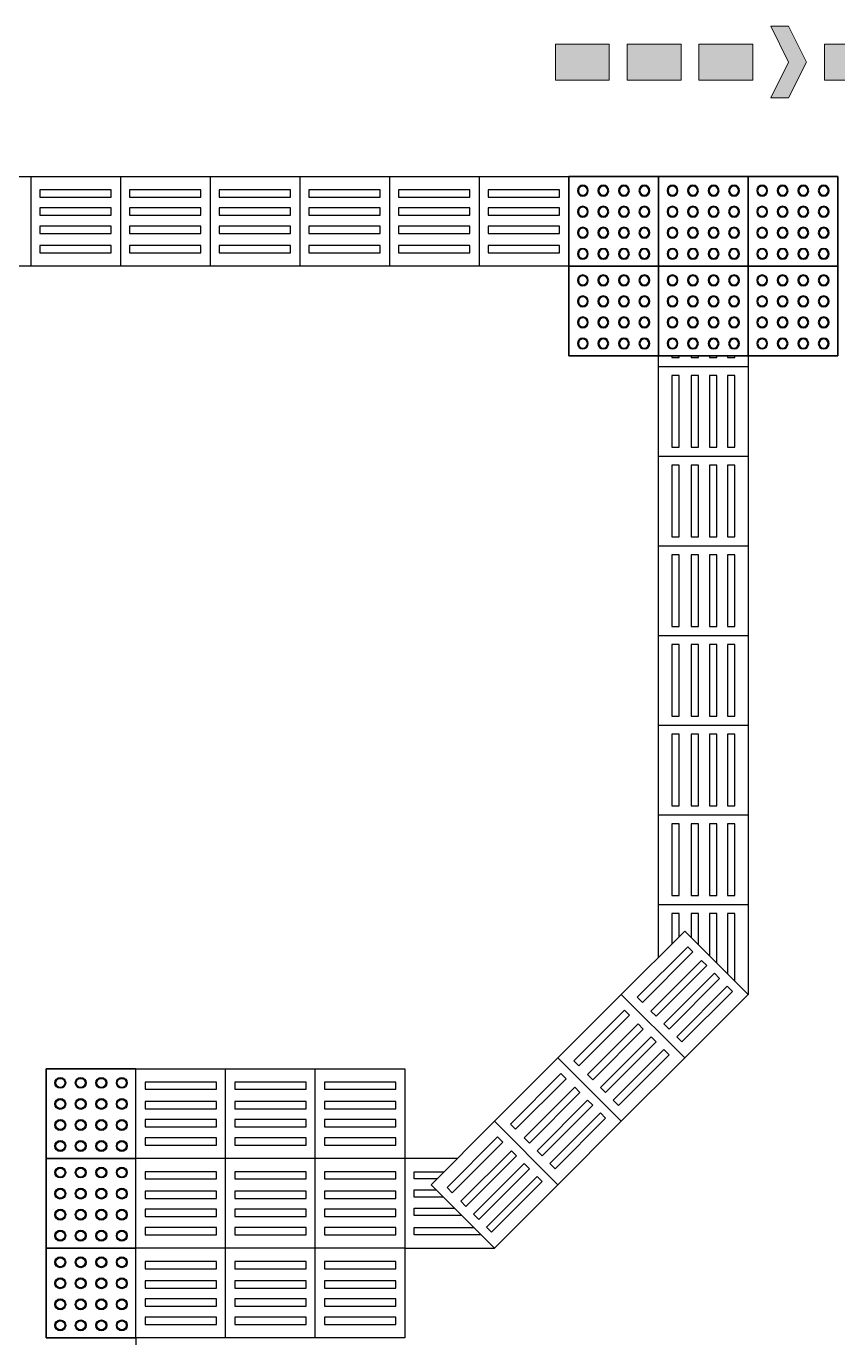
# Model space of a CAD drawing. Header units: metres. Extents: x 341 to 459, y 1341 to 1425.
# Drawn here: x 392.533 to 394.796, y 1374.081 to 1377.737 of the extents above; entities that cross this region are included whole.
import ezdxf
from ezdxf.enums import TextEntityAlignment as Align

# ---------------------------------------------------------------- set-up
doc = ezdxf.new("R2010")
doc.units = ezdxf.units.M
doc.layers.add('INC_EQUIP', color=10, linetype='Continuous', lineweight=20)
doc.layers.add('INC_PLACAS', color=10, linetype='Continuous', lineweight=20)
doc.layers.add('Itens de detalhe', color=7, linetype='Continuous')
doc.layers.add('Notas de texto-1', color=7, linetype='Continuous')
doc.styles.add('ROMANS', font='ROMANS.SHX')

# ---------------------------------------------------------------- blocks, each defined once
blk = doc.blocks.new('piso tatil')
at = {"layer": 'Itens de detalhe', "color": 252, "true_color": 0x939598, "extrusion": (0, 0, -1)}
for p, q in [((-119.5178, 27.6842), (-119.2678, 27.6842)), ((-119.5178, 27.6842), (-119.2678, 27.6842)), ((-119.2678, 27.6842), (-119.0178, 27.6842)), ((-119.2678, 27.6842), (-119.0178, 27.6842)), ((-119.2678, 27.6842), (-119.2678, 27.4342)), ((-119.2678, 27.6842), (-119.2678, 27.4342)), ((-119.0178, 27.6842), (-118.7678, 27.6842)), ((-119.0178, 27.6842), (-118.7678, 27.6842)), ((-119.0178, 27.6842), (-119.0178, 27.4342)), ((-119.0178, 27.6842), (-119.0178, 27.4342)), ((-118.7678, 27.6842), (-118.5178, 27.6842)), ((-118.7678, 27.6842), (-118.5178, 27.6842)), ((-118.7678, 27.6842), (-118.7678, 27.4342)), ((-118.7678, 27.6842), (-118.7678, 27.4342)), ((-118.5178, 27.6842), (-118.2678, 27.6842)), ((-118.5178, 27.6842), (-118.2678, 27.6842)), ((-118.5178, 27.6842), (-118.5178, 27.4342)), ((-118.5178, 27.6842), (-118.5178, 27.4342)), ((-118.2678, 27.6842), (-118.0178, 27.6842)), ((-118.2678, 27.6842), (-118.0178, 27.6842)), ((-118.2678, 27.6842), (-118.2678, 27.4342)), ((-118.2678, 27.6842), (-118.2678, 27.4342)), ((-118.0178, 27.6842), (-117.7678, 27.6842)), ((-118.0178, 27.6842), (-117.7678, 27.6842)), ((-118.0178, 27.6842), (-118.0178, 27.4342)), ((-118.0178, 27.6842), (-118.0178, 27.4342)), ((-117.7678, 27.6842), (-117.5178, 27.6842)), ((-117.7678, 27.4342), (-117.7678, 27.6842)), ((-117.7678, 27.6842), (-117.7678, 27.4342)), ((-117.5178, 27.6842), (-117.7678, 27.6842)), ((-117.5178, 27.6842), (-117.2678, 27.6842)), ((-117.2678, 27.6842), (-117.5178, 27.6842)), ((-117.5178, 27.6842), (-117.5178, 27.4342)), ((-117.5178, 27.4342), (-117.5178, 27.6842)), ((-117.2678, 27.6842), (-117.0178, 27.6842)), ((-117.2678, 27.4342), (-117.2678, 27.6842)), ((-117.2678, 27.6842), (-117.2678, 27.4342)), ((-117.0178, 27.6842), (-117.2678, 27.6842)), ((-117.0178, 27.6842), (-117.0178, 27.4342)), ((-117.0178, 27.4342), (-117.0178, 27.6842)), ((-119.0435, 27.6473), (-119.243, 27.6473)), ((-119.243, 27.6473), (-119.243, 27.6268)), ((-119.0435, 27.6268), (-119.0435, 27.6473)), ((-118.7935, 27.6473), (-118.993, 27.6473)), ((-118.993, 27.6473), (-118.993, 27.6268)), ((-118.7935, 27.6268), (-118.7935, 27.6473)), ((-118.5435, 27.6473), (-118.743, 27.6473)), ((-118.743, 27.6473), (-118.743, 27.6268)), ((-118.5435, 27.6268), (-118.5435, 27.6473)), ((-118.2935, 27.6473), (-118.493, 27.6473)), ((-118.493, 27.6473), (-118.493, 27.6268)), ((-118.2935, 27.6268), (-118.2935, 27.6473)), ((-118.0435, 27.6473), (-118.243, 27.6473)), ((-118.243, 27.6473), (-118.243, 27.6268)), ((-118.0435, 27.6268), (-118.0435, 27.6473)), ((-117.7935, 27.6473), (-117.993, 27.6473)), ((-117.993, 27.6473), (-117.993, 27.6268)), ((-117.7935, 27.6268), (-117.7935, 27.6473)), ((-119.243, 27.6268), (-119.0435, 27.6268)), ((-118.993, 27.6268), (-118.7935, 27.6268)), ((-118.743, 27.6268), (-118.5435, 27.6268)), ((-118.493, 27.6268), (-118.2935, 27.6268)), ((-118.243, 27.6268), (-118.0435, 27.6268)), ((-117.993, 27.6268), (-117.7935, 27.6268)), ((-119.0435, 27.5966), (-119.243, 27.5966)), ((-119.243, 27.5966), (-119.243, 27.5761)), ((-119.243, 27.5761), (-119.0435, 27.5761)), ((-119.0435, 27.5761), (-119.0435, 27.5966)), ((-118.7935, 27.5966), (-118.993, 27.5966)), ((-118.993, 27.5966), (-118.993, 27.5761)), ((-118.993, 27.5761), (-118.7935, 27.5761)), ((-118.7935, 27.5761), (-118.7935, 27.5966)), ((-118.5435, 27.5966), (-118.743, 27.5966)), ((-118.743, 27.5966), (-118.743, 27.5761)), ((-118.743, 27.5761), (-118.5435, 27.5761)), ((-118.5435, 27.5761), (-118.5435, 27.5966)), ((-118.2935, 27.5966), (-118.493, 27.5966)), ((-118.493, 27.5966), (-118.493, 27.5761)), ((-118.493, 27.5761), (-118.2935, 27.5761)), ((-118.2935, 27.5761), (-118.2935, 27.5966)), ((-118.0435, 27.5966), (-118.243, 27.5966)), ((-118.243, 27.5966), (-118.243, 27.5761)), ((-118.243, 27.5761), (-118.0435, 27.5761)), ((-118.0435, 27.5761), (-118.0435, 27.5966)), ((-117.7935, 27.5966), (-117.993, 27.5966)), ((-117.993, 27.5966), (-117.993, 27.5761)), ((-117.993, 27.5761), (-117.7935, 27.5761)), ((-117.7935, 27.5761), (-117.7935, 27.5966)), ((-119.0435, 27.5459), (-119.243, 27.5459)), ((-119.243, 27.5459), (-119.243, 27.5254)), ((-119.0435, 27.5254), (-119.0435, 27.5459)), ((-118.7935, 27.5459), (-118.993, 27.5459)), ((-118.993, 27.5459), (-118.993, 27.5254)), ((-118.7935, 27.5254), (-118.7935, 27.5459)), ((-118.5435, 27.5459), (-118.743, 27.5459)), ((-118.743, 27.5459), (-118.743, 27.5254)), ((-118.5435, 27.5254), (-118.5435, 27.5459)), ((-118.2935, 27.5459), (-118.493, 27.5459)), ((-118.493, 27.5459), (-118.493, 27.5254)), ((-118.2935, 27.5254), (-118.2935, 27.5459)), ((-118.0435, 27.5459), (-118.243, 27.5459)), ((-118.243, 27.5459), (-118.243, 27.5254)), ((-118.0435, 27.5254), (-118.0435, 27.5459)), ((-117.7935, 27.5459), (-117.993, 27.5459)), ((-117.993, 27.5459), (-117.993, 27.5254)), ((-117.7935, 27.5254), (-117.7935, 27.5459)), ((-119.243, 27.5254), (-119.0435, 27.5254)), ((-118.993, 27.5254), (-118.7935, 27.5254)), ((-118.743, 27.5254), (-118.5435, 27.5254)), ((-118.493, 27.5254), (-118.2935, 27.5254)), ((-118.243, 27.5254), (-118.0435, 27.5254)), ((-117.993, 27.5254), (-117.7935, 27.5254)), ((-119.0435, 27.4916), (-119.243, 27.4916)), ((-119.243, 27.4916), (-119.243, 27.4712)), ((-119.243, 27.4712), (-119.0435, 27.4712)), ((-119.0435, 27.4712), (-119.0435, 27.4916)), ((-118.7935, 27.4916), (-118.993, 27.4916)), ((-118.993, 27.4916), (-118.993, 27.4712)), ((-118.993, 27.4712), (-118.7935, 27.4712)), ((-118.7935, 27.4712), (-118.7935, 27.4916)), ((-118.5435, 27.4916), (-118.743, 27.4916)), ((-118.743, 27.4916), (-118.743, 27.4712)), ((-118.743, 27.4712), (-118.5435, 27.4712)), ((-118.5435, 27.4712), (-118.5435, 27.4916)), ((-118.2935, 27.4916), (-118.493, 27.4916)), ((-118.493, 27.4916), (-118.493, 27.4712)), ((-118.493, 27.4712), (-118.2935, 27.4712)), ((-118.2935, 27.4712), (-118.2935, 27.4916)), ((-118.0435, 27.4916), (-118.243, 27.4916)), ((-118.243, 27.4916), (-118.243, 27.4712)), ((-118.243, 27.4712), (-118.0435, 27.4712)), ((-118.0435, 27.4712), (-118.0435, 27.4916)), ((-117.7935, 27.4916), (-117.993, 27.4916)), ((-117.993, 27.4916), (-117.993, 27.4712)), ((-117.993, 27.4712), (-117.7935, 27.4712)), ((-117.7935, 27.4712), (-117.7935, 27.4916)), ((-119.2678, 27.4342), (-119.5178, 27.4342)), ((-119.2678, 27.4342), (-119.5178, 27.4342)), ((-119.0178, 27.4342), (-119.2678, 27.4342)), ((-119.0178, 27.4342), (-119.2678, 27.4342)), ((-118.7678, 27.4342), (-119.0178, 27.4342)), ((-118.7678, 27.4342), (-119.0178, 27.4342)), ((-118.5178, 27.4342), (-118.7678, 27.4342)), ((-118.5178, 27.4342), (-118.7678, 27.4342)), ((-118.2678, 27.4342), (-118.5178, 27.4342)), ((-118.2678, 27.4342), (-118.5178, 27.4342)), ((-118.0178, 27.4342), (-118.2678, 27.4342)), ((-118.0178, 27.4342), (-118.2678, 27.4342)), ((-117.7678, 27.4342), (-118.0178, 27.4342)), ((-117.7678, 27.4342), (-118.0178, 27.4342)), ((-117.7678, 27.1842), (-117.7678, 27.4342)), ((-117.7678, 27.4342), (-117.7678, 27.1842)), ((-117.5178, 27.4342), (-117.7678, 27.4342)), ((-117.7678, 27.4342), (-117.5178, 27.4342)), ((-117.2678, 27.4342), (-117.5178, 27.4342)), ((-117.5178, 27.4342), (-117.2678, 27.4342)), ((-117.5178, 27.4342), (-117.5178, 27.1842)), ((-117.5178, 27.1842), (-117.5178, 27.4342)), ((-117.2678, 27.1842), (-117.2678, 27.4342)), ((-117.2678, 27.4342), (-117.2678, 27.1842)), ((-117.0178, 27.4342), (-117.2678, 27.4342)), ((-117.2678, 27.4342), (-117.0178, 27.4342)), ((-117.0178, 27.4342), (-117.0178, 27.1842)), ((-117.0178, 27.1842), (-117.0178, 27.4342)), ((-117.5178, 27.1842), (-117.7678, 27.1842)), ((-117.7678, 27.1842), (-117.5178, 27.1842)), ((-117.5178, 27.1542), (-117.5178, 27.1842)), ((-117.5178, 27.1542), (-117.5178, 27.1842)), ((-117.2678, 27.1842), (-117.5178, 27.1842)), ((-117.5178, 27.1842), (-117.2678, 27.1842)), ((-117.4808, 27.1842), (-117.4808, 27.1799)), ((-117.4808, 27.1799), (-117.4604, 27.1799)), ((-117.4604, 27.1799), (-117.4604, 27.1842)), ((-117.4266, 27.1842), (-117.4266, 27.1799)), ((-117.4266, 27.1799), (-117.4062, 27.1799)), ((-117.4062, 27.1799), (-117.4062, 27.1842)), ((-117.3759, 27.1842), (-117.3759, 27.1799)), ((-117.3759, 27.1799), (-117.3555, 27.1799)), ((-117.3555, 27.1799), (-117.3555, 27.1842)), ((-117.3252, 27.1842), (-117.3252, 27.1799)), ((-117.3252, 27.1799), (-117.3048, 27.1799)), ((-117.3048, 27.1799), (-117.3048, 27.1842)), ((-117.2678, 27.1842), (-117.2678, 27.1542)), ((-117.2678, 27.1842), (-117.2678, 27.1542)), ((-117.0178, 27.1842), (-117.2678, 27.1842)), ((-117.2678, 27.1842), (-117.0178, 27.1842)), ((-117.5178, 26.9042), (-117.5178, 27.1542)), ((-117.5178, 26.9042), (-117.5178, 27.1542)), ((-117.2678, 27.1542), (-117.5178, 27.1542)), ((-117.2678, 27.1542), (-117.5178, 27.1542)), ((-117.4808, 27.1294), (-117.4808, 26.9299)), ((-117.4604, 27.1294), (-117.4808, 27.1294)), ((-117.4604, 26.9299), (-117.4604, 27.1294)), ((-117.4266, 27.1294), (-117.4266, 26.9299)), ((-117.4062, 27.1294), (-117.4266, 27.1294)), ((-117.4062, 26.9299), (-117.4062, 27.1294)), ((-117.3759, 27.1294), (-117.3759, 26.9299)), ((-117.3555, 27.1294), (-117.3759, 27.1294)), ((-117.3555, 26.9299), (-117.3555, 27.1294)), ((-117.3252, 27.1294), (-117.3252, 26.9299)), ((-117.3048, 27.1294), (-117.3252, 27.1294)), ((-117.3048, 26.9299), (-117.3048, 27.1294)), ((-117.2678, 27.1542), (-117.2678, 26.9042)), ((-117.2678, 27.1542), (-117.2678, 26.9042)), ((-117.4808, 26.9299), (-117.4604, 26.9299)), ((-117.4266, 26.9299), (-117.4062, 26.9299)), ((-117.3759, 26.9299), (-117.3555, 26.9299)), ((-117.3252, 26.9299), (-117.3048, 26.9299)), ((-117.5178, 26.6542), (-117.5178, 26.9042)), ((-117.5178, 26.6542), (-117.5178, 26.9042)), ((-117.2678, 26.9042), (-117.5178, 26.9042)), ((-117.2678, 26.9042), (-117.5178, 26.9042)), ((-117.4808, 26.8794), (-117.4808, 26.6799)), ((-117.4604, 26.8794), (-117.4808, 26.8794)), ((-117.4604, 26.6799), (-117.4604, 26.8794)), ((-117.4266, 26.8794), (-117.4266, 26.6799)), ((-117.4062, 26.8794), (-117.4266, 26.8794)), ((-117.4062, 26.6799), (-117.4062, 26.8794)), ((-117.3759, 26.8794), (-117.3759, 26.6799)), ((-117.3555, 26.8794), (-117.3759, 26.8794)), ((-117.3555, 26.6799), (-117.3555, 26.8794)), ((-117.3252, 26.8794), (-117.3252, 26.6799)), ((-117.3048, 26.8794), (-117.3252, 26.8794)), ((-117.3048, 26.6799), (-117.3048, 26.8794)), ((-117.2678, 26.9042), (-117.2678, 26.6542)), ((-117.2678, 26.9042), (-117.2678, 26.6542)), ((-117.5178, 26.4042), (-117.5178, 26.6542)), ((-117.5178, 26.4042), (-117.5178, 26.6542)), ((-117.2678, 26.6542), (-117.5178, 26.6542)), ((-117.2678, 26.6542), (-117.5178, 26.6542)), ((-117.4808, 26.6799), (-117.4604, 26.6799)), ((-117.4266, 26.6799), (-117.4062, 26.6799)), ((-117.3759, 26.6799), (-117.3555, 26.6799)), ((-117.3252, 26.6799), (-117.3048, 26.6799)), ((-117.2678, 26.6542), (-117.2678, 26.4042)), ((-117.2678, 26.6542), (-117.2678, 26.4042)), ((-117.4808, 26.6294), (-117.4808, 26.4299)), ((-117.4604, 26.6294), (-117.4808, 26.6294)), ((-117.4604, 26.4299), (-117.4604, 26.6294)), ((-117.4266, 26.6294), (-117.4266, 26.4299)), ((-117.4062, 26.6294), (-117.4266, 26.6294)), ((-117.4062, 26.4299), (-117.4062, 26.6294)), ((-117.3759, 26.6294), (-117.3759, 26.4299)), ((-117.3555, 26.6294), (-117.3759, 26.6294)), ((-117.3555, 26.4299), (-117.3555, 26.6294)), ((-117.3252, 26.6294), (-117.3252, 26.4299)), ((-117.3048, 26.6294), (-117.3252, 26.6294)), ((-117.3048, 26.4299), (-117.3048, 26.6294)), ((-117.5178, 26.1542), (-117.5178, 26.4042)), ((-117.5178, 26.1542), (-117.5178, 26.4042)), ((-117.2678, 26.4042), (-117.5178, 26.4042)), ((-117.2678, 26.4042), (-117.5178, 26.4042)), ((-117.4808, 26.4299), (-117.4604, 26.4299)), ((-117.4266, 26.4299), (-117.4062, 26.4299)), ((-117.3759, 26.4299), (-117.3555, 26.4299)), ((-117.3252, 26.4299), (-117.3048, 26.4299)), ((-117.2678, 26.4042), (-117.2678, 26.1542)), ((-117.2678, 26.4042), (-117.2678, 26.1542)), ((-117.4808, 26.3794), (-117.4808, 26.1799)), ((-117.4604, 26.3794), (-117.4808, 26.3794)), ((-117.4604, 26.1799), (-117.4604, 26.3794)), ((-117.4266, 26.3794), (-117.4266, 26.1799)), ((-117.4062, 26.3794), (-117.4266, 26.3794)), ((-117.4062, 26.1799), (-117.4062, 26.3794)), ((-117.3759, 26.3794), (-117.3759, 26.1799)), ((-117.3555, 26.3794), (-117.3759, 26.3794)), ((-117.3555, 26.1799), (-117.3555, 26.3794)), ((-117.3252, 26.3794), (-117.3252, 26.1799)), ((-117.3048, 26.3794), (-117.3252, 26.3794)), ((-117.3048, 26.1799), (-117.3048, 26.3794)), ((-117.4808, 26.1799), (-117.4604, 26.1799)), ((-117.4266, 26.1799), (-117.4062, 26.1799)), ((-117.3759, 26.1799), (-117.3555, 26.1799)), ((-117.3252, 26.1799), (-117.3048, 26.1799)), ((-117.5178, 25.9042), (-117.5178, 26.1542)), ((-117.5178, 25.9042), (-117.5178, 26.1542)), ((-117.2678, 26.1542), (-117.5178, 26.1542)), ((-117.2678, 26.1542), (-117.5178, 26.1542)), ((-117.2678, 26.1542), (-117.2678, 25.9042)), ((-117.2678, 26.1542), (-117.2678, 25.9042)), ((-117.4808, 26.1294), (-117.4808, 25.9299)), ((-117.4604, 26.1294), (-117.4808, 26.1294)), ((-117.4604, 25.9299), (-117.4604, 26.1294)), ((-117.4266, 26.1294), (-117.4266, 25.9299)), ((-117.4062, 26.1294), (-117.4266, 26.1294)), ((-117.4062, 25.9299), (-117.4062, 26.1294)), ((-117.3759, 26.1294), (-117.3759, 25.9299)), ((-117.3555, 26.1294), (-117.3759, 26.1294)), ((-117.3555, 25.9299), (-117.3555, 26.1294)), ((-117.3252, 26.1294), (-117.3252, 25.9299)), ((-117.3048, 26.1294), (-117.3252, 26.1294)), ((-117.3048, 25.9299), (-117.3048, 26.1294)), ((-117.4808, 25.9299), (-117.4604, 25.9299)), ((-117.4266, 25.9299), (-117.4062, 25.9299)), ((-117.3759, 25.9299), (-117.3555, 25.9299)), ((-117.3252, 25.9299), (-117.3048, 25.9299)), ((-117.5178, 25.6542), (-117.5178, 25.9042)), ((-117.5178, 25.6542), (-117.5178, 25.9042)), ((-117.2678, 25.9042), (-117.5178, 25.9042)), ((-117.2678, 25.9042), (-117.5178, 25.9042)), ((-117.2678, 25.9042), (-117.2678, 25.6542)), ((-117.2678, 25.9042), (-117.2678, 25.6542)), ((-117.4808, 25.8794), (-117.4808, 25.6799)), ((-117.4604, 25.8794), (-117.4808, 25.8794)), ((-117.4604, 25.6799), (-117.4604, 25.8794)), ((-117.4266, 25.8794), (-117.4266, 25.6799)), ((-117.4062, 25.8794), (-117.4266, 25.8794)), ((-117.4062, 25.6799), (-117.4062, 25.8794)), ((-117.3759, 25.8794), (-117.3759, 25.6799)), ((-117.3555, 25.8794), (-117.3759, 25.8794)), ((-117.3555, 25.6799), (-117.3555, 25.8794)), ((-117.3252, 25.8794), (-117.3252, 25.6799)), ((-117.3048, 25.8794), (-117.3252, 25.8794)), ((-117.3048, 25.6799), (-117.3048, 25.8794)), ((-117.4808, 25.6799), (-117.4604, 25.6799)), ((-117.4266, 25.6799), (-117.4062, 25.6799)), ((-117.3759, 25.6799), (-117.3555, 25.6799)), ((-117.3252, 25.6799), (-117.3048, 25.6799)), ((-117.5178, 25.5078), (-117.5178, 25.6542)), ((-117.5178, 25.5078), (-117.5178, 25.6542)), ((-117.2678, 25.6542), (-117.5178, 25.6542)), ((-117.2678, 25.6542), (-117.5178, 25.6542)), ((-117.2678, 25.6542), (-117.2678, 25.4042)), ((-117.2678, 25.6542), (-117.2678, 25.4042)), ((-117.4808, 25.6294), (-117.4808, 25.5447)), ((-117.4604, 25.6294), (-117.4808, 25.6294)), ((-117.4604, 25.5652), (-117.4604, 25.6294)), ((-117.4266, 25.6294), (-117.4266, 25.563)), ((-117.4062, 25.6294), (-117.4266, 25.6294)), ((-117.4062, 25.5426), (-117.4062, 25.6294)), ((-117.3759, 25.6294), (-117.3759, 25.5123)), ((-117.3555, 25.6294), (-117.3759, 25.6294)), ((-117.3555, 25.4919), (-117.3555, 25.6294)), ((-117.3252, 25.6294), (-117.3252, 25.4616)), ((-117.3048, 25.6294), (-117.3252, 25.6294)), ((-117.3048, 25.4412), (-117.3048, 25.6294)), ((-117.6214, 25.4042), (-117.4446, 25.581)), ((-117.6214, 25.4042), (-117.4446, 25.581)), ((-117.4446, 25.581), (-117.2678, 25.4042)), ((-117.4446, 25.581), (-117.2678, 25.4042)), ((-117.436, 25.5373), (-117.5771, 25.3962)), ((-117.5626, 25.3818), (-117.4216, 25.5228)), ((-117.4216, 25.5228), (-117.436, 25.5373)), ((-117.3977, 25.4989), (-117.5387, 25.3579)), ((-117.5243, 25.3434), (-117.3832, 25.4845)), ((-117.3832, 25.4845), (-117.3977, 25.4989)), ((-117.3618, 25.4631), (-117.5029, 25.322)), ((-117.4884, 25.3076), (-117.3474, 25.4486)), ((-117.3474, 25.4486), (-117.3618, 25.4631)), ((-117.326, 25.4272), (-117.467, 25.2862)), ((-117.4526, 25.2717), (-117.3115, 25.4128)), ((-117.3115, 25.4128), (-117.326, 25.4272)), ((-117.7981, 25.2274), (-117.6214, 25.4042)), ((-117.7981, 25.2274), (-117.6214, 25.4042)), ((-117.4446, 25.2274), (-117.6214, 25.4042)), ((-117.4446, 25.2274), (-117.6214, 25.4042)), ((-117.5771, 25.3962), (-117.5626, 25.3818)), ((-117.2678, 25.4042), (-117.4446, 25.2274)), ((-117.2678, 25.4042), (-117.4446, 25.2274)), ((-117.6128, 25.3605), (-117.7538, 25.2194)), ((-117.7394, 25.205), (-117.5983, 25.3461)), ((-117.5983, 25.3461), (-117.6128, 25.3605)), ((-117.5387, 25.3579), (-117.5243, 25.3434)), ((-117.5744, 25.3222), (-117.7155, 25.1811)), ((-117.7011, 25.1666), (-117.56, 25.3077)), ((-117.56, 25.3077), (-117.5744, 25.3222)), ((-117.5029, 25.322), (-117.4884, 25.3076)), ((-117.5386, 25.2863), (-117.6797, 25.1452)), ((-117.6652, 25.1308), (-117.5241, 25.2719)), ((-117.5241, 25.2719), (-117.5386, 25.2863)), ((-117.467, 25.2862), (-117.4526, 25.2717)), ((-117.5027, 25.2505), (-117.6438, 25.1094)), ((-117.6294, 25.0949), (-117.4883, 25.236)), ((-117.4883, 25.236), (-117.5027, 25.2505)), ((-118.9749, 24.9471), (-118.9749, 25.1971)), ((-118.9749, 25.1971), (-118.7249, 25.1971)), ((-118.9749, 24.9471), (-118.9749, 25.1971)), ((-118.9749, 25.1971), (-118.7249, 25.1971)), ((-118.7249, 24.9471), (-118.7249, 25.1971)), ((-118.7249, 25.1971), (-118.4749, 25.1971)), ((-118.7249, 24.9471), (-118.7249, 25.1971)), ((-118.7249, 25.1971), (-118.4749, 25.1971)), ((-118.4749, 24.9471), (-118.4749, 25.1971)), ((-118.4749, 25.1971), (-118.2249, 25.1971)), ((-118.4749, 24.9471), (-118.4749, 25.1971)), ((-118.4749, 25.1971), (-118.2249, 25.1971)), ((-118.2249, 25.1971), (-118.2249, 24.9471)), ((-118.2249, 25.1971), (-118.2249, 24.9471)), ((-117.9749, 25.0506), (-117.7981, 25.2274)), ((-117.9749, 25.0506), (-117.7981, 25.2274)), ((-117.6214, 25.0506), (-117.7981, 25.2274)), ((-117.6214, 25.0506), (-117.7981, 25.2274)), ((-117.7538, 25.2194), (-117.7394, 25.205)), ((-117.4446, 25.2274), (-117.6214, 25.0506)), ((-117.4446, 25.2274), (-117.6214, 25.0506)), ((-118.7497, 25.1601), (-118.9493, 25.1601)), ((-118.9493, 25.1601), (-118.9493, 25.1397)), ((-118.7497, 25.1397), (-118.7497, 25.1601)), ((-118.4997, 25.1601), (-118.6993, 25.1601)), ((-118.6993, 25.1601), (-118.6993, 25.1397)), ((-118.4997, 25.1397), (-118.4997, 25.1601)), ((-118.2497, 25.1601), (-118.4493, 25.1601)), ((-118.4493, 25.1601), (-118.4493, 25.1397)), ((-118.2497, 25.1397), (-118.2497, 25.1601)), ((-117.7896, 25.1837), (-117.9306, 25.0427)), ((-117.9162, 25.0282), (-117.7751, 25.1693)), ((-117.7751, 25.1693), (-117.7896, 25.1837)), ((-117.7155, 25.1811), (-117.7011, 25.1666)), ((-118.9493, 25.1397), (-118.7497, 25.1397)), ((-118.6993, 25.1397), (-118.4997, 25.1397)), ((-118.4493, 25.1397), (-118.2497, 25.1397)), ((-117.7512, 25.1454), (-117.8923, 25.0043)), ((-117.8778, 24.9899), (-117.7368, 25.1309)), ((-117.7368, 25.1309), (-117.7512, 25.1454)), ((-117.6797, 25.1452), (-117.6652, 25.1308)), ((-118.7497, 25.1059), (-118.9493, 25.1059)), ((-118.9493, 25.1059), (-118.9493, 25.0855)), ((-118.9493, 25.0855), (-118.7497, 25.0855)), ((-118.7497, 25.0855), (-118.7497, 25.1059)), ((-118.4997, 25.1059), (-118.6993, 25.1059)), ((-118.6993, 25.1059), (-118.6993, 25.0855)), ((-118.6993, 25.0855), (-118.4997, 25.0855)), ((-118.4997, 25.0855), (-118.4997, 25.1059)), ((-118.2497, 25.1059), (-118.4493, 25.1059)), ((-118.4493, 25.1059), (-118.4493, 25.0855)), ((-118.4493, 25.0855), (-118.2497, 25.0855)), ((-118.2497, 25.0855), (-118.2497, 25.1059)), ((-117.7154, 25.1095), (-117.8564, 24.9685)), ((-117.842, 24.954), (-117.7009, 25.0951)), ((-117.7009, 25.0951), (-117.7154, 25.1095)), ((-117.6438, 25.1094), (-117.6294, 25.0949)), ((-118.7497, 25.0552), (-118.9493, 25.0552)), ((-118.9493, 25.0552), (-118.9493, 25.0348)), ((-118.7497, 25.0348), (-118.7497, 25.0552)), ((-118.4997, 25.0552), (-118.6993, 25.0552)), ((-118.6993, 25.0552), (-118.6993, 25.0348)), ((-118.4997, 25.0348), (-118.4997, 25.0552)), ((-118.2497, 25.0552), (-118.4493, 25.0552)), ((-118.4493, 25.0552), (-118.4493, 25.0348)), ((-118.2497, 25.0348), (-118.2497, 25.0552)), ((-118.1517, 24.8739), (-117.9749, 25.0506)), ((-118.1517, 24.8739), (-117.9749, 25.0506)), ((-117.7981, 24.8739), (-117.9749, 25.0506)), ((-117.7981, 24.8739), (-117.9749, 25.0506)), ((-117.6795, 25.0737), (-117.8206, 24.9326)), ((-117.8061, 24.9182), (-117.6651, 25.0592)), ((-117.6214, 25.0506), (-117.7981, 24.8739)), ((-117.6214, 25.0506), (-117.7981, 24.8739)), ((-117.6651, 25.0592), (-117.6795, 25.0737)), ((-118.9493, 25.0348), (-118.7497, 25.0348)), ((-118.6993, 25.0348), (-118.4997, 25.0348)), ((-118.4493, 25.0348), (-118.2497, 25.0348)), ((-117.9306, 25.0427), (-117.9162, 25.0282)), ((-118.7497, 25.0045), (-118.9493, 25.0045)), ((-118.9493, 25.0045), (-118.9493, 24.9841)), ((-118.9493, 24.9841), (-118.7497, 24.9841)), ((-118.7497, 24.9841), (-118.7497, 25.0045)), ((-118.4997, 25.0045), (-118.6993, 25.0045)), ((-118.6993, 25.0045), (-118.6993, 24.9841)), ((-118.6993, 24.9841), (-118.4997, 24.9841)), ((-118.4997, 24.9841), (-118.4997, 25.0045)), ((-118.2497, 25.0045), (-118.4493, 25.0045)), ((-118.4493, 25.0045), (-118.4493, 24.9841)), ((-118.4493, 24.9841), (-118.2497, 24.9841)), ((-118.2497, 24.9841), (-118.2497, 25.0045)), ((-117.9663, 25.0069), (-118.1074, 24.8659)), ((-118.093, 24.8514), (-117.9519, 24.9925)), ((-117.9519, 24.9925), (-117.9663, 25.0069)), ((-117.8923, 25.0043), (-117.8778, 24.9899)), ((-118.9749, 24.6971), (-118.9749, 24.9471)), ((-118.9749, 24.6971), (-118.9749, 24.9471)), ((-118.7249, 24.9471), (-118.9749, 24.9471)), ((-118.7249, 24.9471), (-118.9749, 24.9471)), ((-118.7249, 24.6971), (-118.7249, 24.9471)), ((-118.7249, 24.6971), (-118.7249, 24.9471)), ((-118.4749, 24.9471), (-118.7249, 24.9471)), ((-118.4749, 24.9471), (-118.7249, 24.9471)), ((-118.4749, 24.6971), (-118.4749, 24.9471)), ((-118.4749, 24.6971), (-118.4749, 24.9471)), ((-118.2249, 24.9471), (-118.4749, 24.9471)), ((-118.2249, 24.9471), (-118.4749, 24.9471)), ((-117.928, 24.9686), (-118.0691, 24.8275)), ((-118.0546, 24.8131), (-117.9135, 24.9542)), ((-117.9135, 24.9542), (-117.928, 24.9686)), ((-117.8564, 24.9685), (-117.842, 24.954)), ((-118.7497, 24.9101), (-118.9493, 24.9101)), ((-118.9493, 24.9101), (-118.9493, 24.8897)), ((-118.7497, 24.8897), (-118.7497, 24.9101)), ((-118.4997, 24.9101), (-118.6993, 24.9101)), ((-118.6993, 24.9101), (-118.6993, 24.8897)), ((-118.4997, 24.8897), (-118.4997, 24.9101)), ((-118.2497, 24.9101), (-118.4493, 24.9101)), ((-118.4493, 24.9101), (-118.4493, 24.8897)), ((-118.2497, 24.8897), (-118.2497, 24.9101)), ((-117.8921, 24.9328), (-118.0332, 24.7917)), ((-118.0188, 24.7772), (-117.8777, 24.9183)), ((-117.8777, 24.9183), (-117.8921, 24.9328)), ((-117.8206, 24.9326), (-117.8061, 24.9182)), ((-118.9493, 24.8897), (-118.7497, 24.8897)), ((-118.6993, 24.8897), (-118.4997, 24.8897)), ((-118.4493, 24.8897), (-118.2497, 24.8897)), ((-117.9749, 24.6971), (-118.1517, 24.8739)), ((-117.9749, 24.6971), (-118.1517, 24.8739)), ((-118.1074, 24.8659), (-118.093, 24.8514)), ((-117.8563, 24.8969), (-117.9974, 24.7558)), ((-117.9829, 24.7414), (-117.8418, 24.8825)), ((-117.7981, 24.8739), (-117.9749, 24.6971)), ((-117.7981, 24.8739), (-117.9749, 24.6971)), ((-117.8418, 24.8825), (-117.8563, 24.8969)), ((-118.7497, 24.8559), (-118.9493, 24.8559)), ((-118.9493, 24.8559), (-118.9493, 24.8355)), ((-118.9493, 24.8355), (-118.7497, 24.8355)), ((-118.7497, 24.8355), (-118.7497, 24.8559)), ((-118.4997, 24.8559), (-118.6993, 24.8559)), ((-118.6993, 24.8559), (-118.6993, 24.8355)), ((-118.6993, 24.8355), (-118.4997, 24.8355)), ((-118.4997, 24.8355), (-118.4997, 24.8559)), ((-118.2497, 24.8559), (-118.4493, 24.8559)), ((-118.4493, 24.8559), (-118.4493, 24.8355)), ((-118.4493, 24.8355), (-118.2497, 24.8355)), ((-118.2497, 24.8355), (-118.2497, 24.8559)), ((-118.0691, 24.8275), (-118.0546, 24.8131)), ((-118.7497, 24.8052), (-118.9493, 24.8052)), ((-118.9493, 24.8052), (-118.9493, 24.7848)), ((-118.7497, 24.7848), (-118.7497, 24.8052)), ((-118.4997, 24.8052), (-118.6993, 24.8052)), ((-118.6993, 24.8052), (-118.6993, 24.7848)), ((-118.4997, 24.7848), (-118.4997, 24.8052)), ((-118.2497, 24.8052), (-118.4493, 24.8052)), ((-118.4493, 24.8052), (-118.4493, 24.7848)), ((-118.2497, 24.7848), (-118.2497, 24.8052)), ((-118.0332, 24.7917), (-118.0188, 24.7772)), ((-118.9493, 24.7848), (-118.7497, 24.7848)), ((-118.7497, 24.7545), (-118.9493, 24.7545)), ((-118.9493, 24.7545), (-118.9493, 24.7341)), ((-118.7497, 24.7341), (-118.7497, 24.7545)), ((-118.6993, 24.7848), (-118.4997, 24.7848)), ((-118.4997, 24.7545), (-118.6993, 24.7545)), ((-118.6993, 24.7545), (-118.6993, 24.7341)), ((-118.4997, 24.7341), (-118.4997, 24.7545)), ((-118.4493, 24.7848), (-118.2497, 24.7848)), ((-118.2497, 24.7545), (-118.4493, 24.7545)), ((-118.4493, 24.7545), (-118.4493, 24.7341)), ((-118.2497, 24.7341), (-118.2497, 24.7545)), ((-117.9974, 24.7558), (-117.9829, 24.7414)), ((-118.9493, 24.7341), (-118.7497, 24.7341)), ((-118.6993, 24.7341), (-118.4997, 24.7341)), ((-118.4493, 24.7341), (-118.2497, 24.7341)), ((-118.9749, 24.4471), (-118.9749, 24.6971)), ((-118.9749, 24.4471), (-118.9749, 24.6971)), ((-118.7249, 24.6971), (-118.9749, 24.6971)), ((-118.7249, 24.6971), (-118.9749, 24.6971)), ((-118.7249, 24.4471), (-118.7249, 24.6971)), ((-118.7249, 24.4471), (-118.7249, 24.6971)), ((-118.4749, 24.6971), (-118.7249, 24.6971)), ((-118.4749, 24.6971), (-118.7249, 24.6971)), ((-118.4749, 24.4471), (-118.4749, 24.6971)), ((-118.4749, 24.4471), (-118.4749, 24.6971)), ((-118.2249, 24.6971), (-118.4749, 24.6971)), ((-118.2249, 24.6971), (-118.4749, 24.6971)), ((-118.2249, 24.6971), (-118.2249, 24.4471)), ((-118.2249, 24.6971), (-118.2249, 24.4471)), ((-118.7497, 24.6601), (-118.9493, 24.6601)), ((-118.9493, 24.6601), (-118.9493, 24.6397)), ((-118.7497, 24.6397), (-118.7497, 24.6601)), ((-118.4997, 24.6601), (-118.6993, 24.6601)), ((-118.6993, 24.6601), (-118.6993, 24.6397)), ((-118.4997, 24.6397), (-118.4997, 24.6601)), ((-118.2497, 24.6601), (-118.4493, 24.6601)), ((-118.4493, 24.6601), (-118.4493, 24.6397)), ((-118.2497, 24.6397), (-118.2497, 24.6601)), ((-118.9493, 24.6397), (-118.7497, 24.6397)), ((-118.6993, 24.6397), (-118.4997, 24.6397)), ((-118.4493, 24.6397), (-118.2497, 24.6397)), ((-118.7497, 24.6059), (-118.9493, 24.6059)), ((-118.9493, 24.6059), (-118.9493, 24.5855)), ((-118.9493, 24.5855), (-118.7497, 24.5855)), ((-118.7497, 24.5855), (-118.7497, 24.6059)), ((-118.4997, 24.6059), (-118.6993, 24.6059)), ((-118.6993, 24.6059), (-118.6993, 24.5855)), ((-118.6993, 24.5855), (-118.4997, 24.5855)), ((-118.4997, 24.5855), (-118.4997, 24.6059)), ((-118.2497, 24.6059), (-118.4493, 24.6059)), ((-118.4493, 24.6059), (-118.4493, 24.5855)), ((-118.4493, 24.5855), (-118.2497, 24.5855)), ((-118.2497, 24.5855), (-118.2497, 24.6059)), ((-118.7497, 24.5552), (-118.9493, 24.5552)), ((-118.9493, 24.5552), (-118.9493, 24.5348)), ((-118.9493, 24.5348), (-118.7497, 24.5348)), ((-118.7497, 24.5348), (-118.7497, 24.5552)), ((-118.4997, 24.5552), (-118.6993, 24.5552)), ((-118.6993, 24.5552), (-118.6993, 24.5348)), ((-118.6993, 24.5348), (-118.4997, 24.5348)), ((-118.4997, 24.5348), (-118.4997, 24.5552)), ((-118.2497, 24.5552), (-118.4493, 24.5552)), ((-118.4493, 24.5552), (-118.4493, 24.5348)), ((-118.4493, 24.5348), (-118.2497, 24.5348)), ((-118.2497, 24.5348), (-118.2497, 24.5552)), ((-118.7497, 24.5045), (-118.9493, 24.5045)), ((-118.9493, 24.5045), (-118.9493, 24.4841)), ((-118.7497, 24.4841), (-118.7497, 24.5045)), ((-118.4997, 24.5045), (-118.6993, 24.5045)), ((-118.6993, 24.5045), (-118.6993, 24.4841)), ((-118.4997, 24.4841), (-118.4997, 24.5045)), ((-118.2497, 24.5045), (-118.4493, 24.5045)), ((-118.4493, 24.5045), (-118.4493, 24.4841)), ((-118.2497, 24.4841), (-118.2497, 24.5045)), ((-118.9493, 24.4841), (-118.7497, 24.4841)), ((-118.6993, 24.4841), (-118.4997, 24.4841)), ((-118.4493, 24.4841), (-118.2497, 24.4841)), ((-118.7249, 24.4471), (-118.9749, 24.4471)), ((-118.7249, 24.4471), (-118.9749, 24.4471)), ((-118.4749, 24.4471), (-118.7249, 24.4471)), ((-118.4749, 24.4471), (-118.7249, 24.4471)), ((-118.2249, 24.4471), (-118.4749, 24.4471)), ((-118.2249, 24.4471), (-118.4749, 24.4471))]:
    blk.add_line(p, q, dxfattribs=at)
at = {"layer": 'Itens de detalhe', "color": 252, "true_color": 0x939598}
for p, q in [((-118.9749, 25.1971), (-119.2249, 25.1971)), ((-119.2249, 25.1971), (-119.2249, 24.9471)), ((-119.2249, 24.9471), (-119.2249, 25.1971)), ((-119.2249, 25.1971), (-118.9749, 25.1971)), ((-119.2249, 24.9471), (-119.2249, 24.6971)), ((-119.2249, 24.6971), (-119.2249, 24.9471)), ((-119.2249, 24.9471), (-118.9749, 24.9471)), ((-118.9749, 24.9471), (-119.2249, 24.9471)), ((-118.0785, 24.9471), (-118.2249, 24.9471)), ((-118.2249, 24.9471), (-118.2249, 24.6971)), ((-118.0785, 24.9471), (-118.2249, 24.9471)), ((-118.2249, 24.9471), (-118.2249, 24.6971)), ((-118.1993, 24.8897), (-118.1993, 24.9101)), ((-118.1993, 24.9101), (-118.1155, 24.9101)), ((-118.1359, 24.8897), (-118.1993, 24.8897)), ((-118.1993, 24.839), (-118.1993, 24.8594)), ((-118.1993, 24.8594), (-118.1372, 24.8594)), ((-118.1168, 24.839), (-118.1993, 24.839)), ((-118.1993, 24.7883), (-118.1993, 24.8087)), ((-118.1993, 24.8087), (-118.0865, 24.8087)), ((-118.0661, 24.7883), (-118.1993, 24.7883)), ((-118.1993, 24.7341), (-118.1993, 24.7545)), ((-118.1993, 24.7545), (-118.0323, 24.7545)), ((-118.0119, 24.7341), (-118.1993, 24.7341)), ((-119.2249, 24.6971), (-119.2249, 24.4471)), ((-119.2249, 24.4471), (-119.2249, 24.6971)), ((-119.2249, 24.6971), (-118.9749, 24.6971)), ((-118.9749, 24.6971), (-119.2249, 24.6971)), ((-118.2249, 24.6971), (-117.9749, 24.6971)), ((-118.2249, 24.6971), (-117.9749, 24.6971)), ((-119.2249, 24.4471), (-118.9749, 24.4471)), ((-118.9749, 24.4471), (-119.2249, 24.4471)), ((-118.9749, 24.4471), (-118.9749, 24.1971))]:
    blk.add_line(p, q, dxfattribs=at)
at = {"layer": 'Itens de detalhe', "color": 252, "true_color": 0x939598, "extrusion": (0, 0, -1)}
for centre, radius in [((117.7286, 27.6448), 0.0152), ((117.7286, 27.6448), 0.0126), ((117.6716, 27.6448), 0.0152), ((117.6716, 27.6448), 0.0126), ((117.6141, 27.6448), 0.0152), ((117.6141, 27.6448), 0.0126), ((117.557, 27.6448), 0.0152), ((117.557, 27.6448), 0.0126), ((117.4786, 27.6448), 0.0152), ((117.4786, 27.6448), 0.0126), ((117.4216, 27.6448), 0.0152), ((117.4216, 27.6448), 0.0126), ((117.3641, 27.6448), 0.0152), ((117.3641, 27.6448), 0.0126), ((117.307, 27.6448), 0.0152), ((117.307, 27.6448), 0.0126), ((117.2286, 27.6448), 0.0152), ((117.2286, 27.6448), 0.0126), ((117.1716, 27.6448), 0.0152), ((117.1716, 27.6448), 0.0126), ((117.1141, 27.6448), 0.0152), ((117.1141, 27.6448), 0.0126), ((117.057, 27.6448), 0.0152), ((117.057, 27.6448), 0.0126), ((117.7286, 27.5862), 0.0152), ((117.7286, 27.5862), 0.0126), ((117.6716, 27.5862), 0.0152), ((117.6716, 27.5862), 0.0126), ((117.6141, 27.5862), 0.0152), ((117.6141, 27.5862), 0.0126), ((117.557, 27.5862), 0.0152), ((117.557, 27.5862), 0.0126), ((117.4786, 27.5862), 0.0152), ((117.4786, 27.5862), 0.0126), ((117.4216, 27.5862), 0.0152), ((117.4216, 27.5862), 0.0126), ((117.3641, 27.5862), 0.0152), ((117.3641, 27.5862), 0.0126), ((117.307, 27.5862), 0.0152), ((117.307, 27.5862), 0.0126), ((117.2286, 27.5862), 0.0152), ((117.2286, 27.5862), 0.0126), ((117.1716, 27.5862), 0.0152), ((117.1716, 27.5862), 0.0126), ((117.1141, 27.5862), 0.0152), ((117.1141, 27.5862), 0.0126), ((117.057, 27.5862), 0.0152), ((117.057, 27.5862), 0.0126), ((117.7286, 27.5275), 0.0152), ((117.7286, 27.5275), 0.0126), ((117.6716, 27.5275), 0.0152), ((117.6716, 27.5275), 0.0126), ((117.6141, 27.5275), 0.0152), ((117.6141, 27.5275), 0.0126), ((117.557, 27.5275), 0.0152), ((117.557, 27.5275), 0.0126), ((117.4786, 27.5275), 0.0152), ((117.4786, 27.5275), 0.0126), ((117.4216, 27.5275), 0.0152), ((117.4216, 27.5275), 0.0126), ((117.3641, 27.5275), 0.0152), ((117.3641, 27.5275), 0.0126), ((117.307, 27.5275), 0.0152), ((117.307, 27.5275), 0.0126), ((117.2286, 27.5275), 0.0152), ((117.2286, 27.5275), 0.0126), ((117.1716, 27.5275), 0.0152), ((117.1716, 27.5275), 0.0126), ((117.1141, 27.5275), 0.0152), ((117.1141, 27.5275), 0.0126), ((117.057, 27.5275), 0.0152), ((117.057, 27.5275), 0.0126), ((117.7286, 27.4688), 0.0152), ((117.7286, 27.4688), 0.0126), ((117.6716, 27.4688), 0.0152), ((117.6716, 27.4688), 0.0126), ((117.6141, 27.4688), 0.0152), ((117.6141, 27.4688), 0.0126), ((117.557, 27.4688), 0.0152), ((117.557, 27.4688), 0.0126), ((117.4786, 27.4688), 0.0152), ((117.4786, 27.4688), 0.0126), ((117.4216, 27.4688), 0.0152), ((117.4216, 27.4688), 0.0126), ((117.3641, 27.4688), 0.0152), ((117.3641, 27.4688), 0.0126), ((117.307, 27.4688), 0.0152), ((117.307, 27.4688), 0.0126), ((117.2286, 27.4688), 0.0152), ((117.2286, 27.4688), 0.0126), ((117.1716, 27.4688), 0.0152), ((117.1716, 27.4688), 0.0126), ((117.1141, 27.4688), 0.0152), ((117.1141, 27.4688), 0.0126), ((117.057, 27.4688), 0.0152), ((117.057, 27.4688), 0.0126), ((117.7286, 27.3948), 0.0152), ((117.7286, 27.3948), 0.0126), ((117.6716, 27.3948), 0.0152), ((117.6716, 27.3948), 0.0126), ((117.6141, 27.3948), 0.0152), ((117.6141, 27.3948), 0.0126), ((117.557, 27.3948), 0.0152), ((117.557, 27.3948), 0.0126), ((117.4786, 27.3948), 0.0152), ((117.4786, 27.3948), 0.0126), ((117.4216, 27.3948), 0.0152), ((117.4216, 27.3948), 0.0126), ((117.3641, 27.3948), 0.0152), ((117.3641, 27.3948), 0.0126), ((117.307, 27.3948), 0.0152), ((117.307, 27.3948), 0.0126), ((117.2286, 27.3948), 0.0152), ((117.2286, 27.3948), 0.0126), ((117.1716, 27.3948), 0.0152), ((117.1716, 27.3948), 0.0126), ((117.1141, 27.3948), 0.0152), ((117.1141, 27.3948), 0.0126), ((117.057, 27.3948), 0.0152), ((117.057, 27.3948), 0.0126), ((117.7286, 27.3362), 0.0152), ((117.7286, 27.3362), 0.0126), ((117.6716, 27.3362), 0.0152), ((117.6716, 27.3362), 0.0126), ((117.6141, 27.3362), 0.0152), ((117.6141, 27.3362), 0.0126), ((117.557, 27.3362), 0.0152), ((117.557, 27.3362), 0.0126), ((117.4786, 27.3362), 0.0152), ((117.4786, 27.3362), 0.0126), ((117.4216, 27.3362), 0.0152), ((117.4216, 27.3362), 0.0126), ((117.3641, 27.3362), 0.0152), ((117.3641, 27.3362), 0.0126), ((117.307, 27.3362), 0.0152), ((117.307, 27.3362), 0.0126), ((117.2286, 27.3362), 0.0152), ((117.2286, 27.3362), 0.0126), ((117.1716, 27.3362), 0.0152), ((117.1716, 27.3362), 0.0126), ((117.1141, 27.3362), 0.0152), ((117.1141, 27.3362), 0.0126), ((117.057, 27.3362), 0.0152), ((117.057, 27.3362), 0.0126), ((117.7286, 27.2775), 0.0152), ((117.7286, 27.2775), 0.0126), ((117.6716, 27.2775), 0.0152), ((117.6716, 27.2775), 0.0126), ((117.6141, 27.2775), 0.0152), ((117.6141, 27.2775), 0.0126), ((117.557, 27.2775), 0.0152), ((117.557, 27.2775), 0.0126), ((117.4786, 27.2775), 0.0152), ((117.4786, 27.2775), 0.0126), ((117.4216, 27.2775), 0.0152), ((117.4216, 27.2775), 0.0126), ((117.3641, 27.2775), 0.0152), ((117.3641, 27.2775), 0.0126), ((117.307, 27.2775), 0.0152), ((117.307, 27.2775), 0.0126), ((117.2286, 27.2775), 0.0152), ((117.2286, 27.2775), 0.0126), ((117.1716, 27.2775), 0.0152), ((117.1716, 27.2775), 0.0126), ((117.1141, 27.2775), 0.0152), ((117.1141, 27.2775), 0.0126), ((117.057, 27.2775), 0.0152), ((117.057, 27.2775), 0.0126), ((117.7286, 27.2188), 0.0152), ((117.7286, 27.2188), 0.0126), ((117.6716, 27.2188), 0.0152), ((117.6716, 27.2188), 0.0126), ((117.6141, 27.2188), 0.0152), ((117.6141, 27.2188), 0.0126), ((117.557, 27.2188), 0.0152), ((117.557, 27.2188), 0.0126), ((117.4786, 27.2188), 0.0152), ((117.4786, 27.2188), 0.0126), ((117.4216, 27.2188), 0.0152), ((117.4216, 27.2188), 0.0126), ((117.3641, 27.2188), 0.0152), ((117.3641, 27.2188), 0.0126), ((117.307, 27.2188), 0.0152), ((117.307, 27.2188), 0.0126), ((117.2286, 27.2188), 0.0152), ((117.2286, 27.2188), 0.0126), ((117.1716, 27.2188), 0.0152), ((117.1716, 27.2188), 0.0126), ((117.1141, 27.2188), 0.0152), ((117.1141, 27.2188), 0.0126), ((117.057, 27.2188), 0.0152), ((117.057, 27.2188), 0.0126)]:
    blk.add_circle(centre, radius, dxfattribs=at)
at = {"layer": 'Itens de detalhe', "color": 252, "true_color": 0x939598}
for centre, radius in [((-119.1857, 25.1577), 0.0152), ((-119.1857, 25.1577), 0.0126), ((-119.1287, 25.1577), 0.0152), ((-119.1287, 25.1577), 0.0126), ((-119.0712, 25.1577), 0.0152), ((-119.0712, 25.1577), 0.0126), ((-119.0141, 25.1577), 0.0152), ((-119.0141, 25.1577), 0.0126), ((-119.1857, 25.099), 0.0152), ((-119.1857, 25.099), 0.0126), ((-119.1287, 25.099), 0.0152), ((-119.1287, 25.099), 0.0126), ((-119.0712, 25.099), 0.0152), ((-119.0712, 25.099), 0.0126), ((-119.0141, 25.099), 0.0152), ((-119.0141, 25.099), 0.0126), ((-119.1857, 25.0403), 0.0152), ((-119.1857, 25.0403), 0.0126), ((-119.1287, 25.0403), 0.0152), ((-119.1287, 25.0403), 0.0126), ((-119.0712, 25.0403), 0.0152), ((-119.0712, 25.0403), 0.0126), ((-119.0141, 25.0403), 0.0152), ((-119.0141, 25.0403), 0.0126), ((-119.1857, 24.9817), 0.0152), ((-119.1857, 24.9817), 0.0126), ((-119.1287, 24.9817), 0.0152), ((-119.1287, 24.9817), 0.0126), ((-119.0712, 24.9817), 0.0152), ((-119.0712, 24.9817), 0.0126), ((-119.0141, 24.9817), 0.0152), ((-119.0141, 24.9817), 0.0126), ((-119.1857, 24.9077), 0.0152), ((-119.1857, 24.9077), 0.0126), ((-119.1287, 24.9077), 0.0152), ((-119.1287, 24.9077), 0.0126), ((-119.0712, 24.9077), 0.0152), ((-119.0712, 24.9077), 0.0126), ((-119.0141, 24.9077), 0.0152), ((-119.0141, 24.9077), 0.0126), ((-119.1857, 24.849), 0.0152), ((-119.1287, 24.849), 0.0152), ((-119.0712, 24.849), 0.0152), ((-119.0141, 24.849), 0.0152), ((-119.1857, 24.849), 0.0126), ((-119.1287, 24.849), 0.0126), ((-119.0712, 24.849), 0.0126), ((-119.0141, 24.849), 0.0126), ((-119.1857, 24.7903), 0.0152), ((-119.1857, 24.7903), 0.0126), ((-119.1287, 24.7903), 0.0152), ((-119.1287, 24.7903), 0.0126), ((-119.0712, 24.7903), 0.0152), ((-119.0712, 24.7903), 0.0126), ((-119.0141, 24.7903), 0.0152), ((-119.0141, 24.7903), 0.0126), ((-119.1857, 24.7317), 0.0152), ((-119.1857, 24.7317), 0.0126), ((-119.1287, 24.7317), 0.0152), ((-119.1287, 24.7317), 0.0126), ((-119.0712, 24.7317), 0.0152), ((-119.0712, 24.7317), 0.0126), ((-119.0141, 24.7317), 0.0152), ((-119.0141, 24.7317), 0.0126), ((-119.1857, 24.6577), 0.0152), ((-119.1857, 24.6577), 0.0126), ((-119.1287, 24.6577), 0.0152), ((-119.1287, 24.6577), 0.0126), ((-119.0712, 24.6577), 0.0152), ((-119.0712, 24.6577), 0.0126), ((-119.0141, 24.6577), 0.0152), ((-119.0141, 24.6577), 0.0126), ((-119.1857, 24.599), 0.0152), ((-119.1857, 24.599), 0.0126), ((-119.1287, 24.599), 0.0152), ((-119.1287, 24.599), 0.0126), ((-119.0712, 24.599), 0.0152), ((-119.0712, 24.599), 0.0126), ((-119.0141, 24.599), 0.0152), ((-119.0141, 24.599), 0.0126), ((-119.1857, 24.5403), 0.0152), ((-119.1857, 24.5403), 0.0126), ((-119.1287, 24.5403), 0.0152), ((-119.1287, 24.5403), 0.0126), ((-119.0712, 24.5403), 0.0152), ((-119.0712, 24.5403), 0.0126), ((-119.0141, 24.5403), 0.0152), ((-119.0141, 24.5403), 0.0126), ((-119.1857, 24.4817), 0.0152), ((-119.1287, 24.4817), 0.0152), ((-119.0712, 24.4817), 0.0152), ((-119.0141, 24.4817), 0.0152), ((-119.1857, 24.4817), 0.0126), ((-119.1287, 24.4817), 0.0126), ((-119.0712, 24.4817), 0.0126), ((-119.0141, 24.4817), 0.0126)]:
    blk.add_circle(centre, radius, dxfattribs=at)
blk = doc.blocks.new('*U71')
at = {"layer": 'INC_EQUIP'}
h = blk.add_hatch(color=256, dxfattribs=at)
h.paths.add_polyline_path([(0.5, -0.5), (2, -0.5), (2, 0.5), (0.5, 0.5)])
h.paths.add_polyline_path([(2.5, -0.5), (4, -0.5), (4, 0.5), (2.5, 0.5)])
h.paths.add_polyline_path([(-7, -0.5), (-5.5, -0.5), (-5.5, 0.5), (-7, 0.5)])
h.paths.add_polyline_path([(-5, -0.5), (-3.5, -0.5), (-3.5, 0.5), (-5, 0.5)])
h.paths.add_polyline_path([(-1, -1), (-0.5, 0), (-1, 1), (-0.5, 1), (0, 0), (-0.5, -1)])
h.paths.add_polyline_path([(-3, -0.5), (-1.5, -0.5), (-1.5, 0.5), (-3, 0.5)])
at = {"flags": 128}
blk.add_lwpolyline([(-7, -0.5), (-5.5, -0.5), (-5.5, 0.5), (-7, 0.5)], close=True, dxfattribs=at)
at = {"layer": 'INC_EQUIP', "flags": 128}
for points in [[(-1, -1), (-0.5, 0), (-1, 1), (-0.5, 1), (0, 0), (-0.5, -1)], [(-5, -0.5), (-3.5, -0.5), (-3.5, 0.5), (-5, 0.5)], [(-3, -0.5), (-1.5, -0.5), (-1.5, 0.5), (-3, 0.5)], [(0.5, -0.5), (2, -0.5), (2, 0.5), (0.5, 0.5)], [(2.5, -0.5), (4, -0.5), (4, 0.5), (2.5, 0.5)]]:
    blk.add_lwpolyline(points, close=True, dxfattribs=at)
at = {"layer": 'INC_PLACAS', "style": 'ROMANS', "width": 0.95}
for tag, flags, p in [('COD', 3, (-6.032, -1.332)), ('DESC', 3, (-5.74, -2.179)), ('X', 1, (-6.655, -3.053))]:
    blk.add_attdef(tag, text='', height=0.651, dxfattribs=dict(at, flags=flags)).set_placement(p, align=Align.MIDDLE_CENTER)

msp = doc.modelspace()

# ---------------------------------------------------------------- block references
at = {"layer": 'INC_EQUIP', "xscale": -0.1000000000000001, "yscale": 0.1000000000000001, "zscale": 0.1000000000000001, "rotation": 180}
msp.add_blockref('*U71', (394.709, 1377.6373, 0.0219), dxfattribs=at)
at = {"layer": 'Notas de texto-1', "color": 252, "true_color": 0x939598}
msp.add_blockref('piso tatil', (511.8138, 1349.634), dxfattribs=at)

doc.saveas('drawing.dxf')
